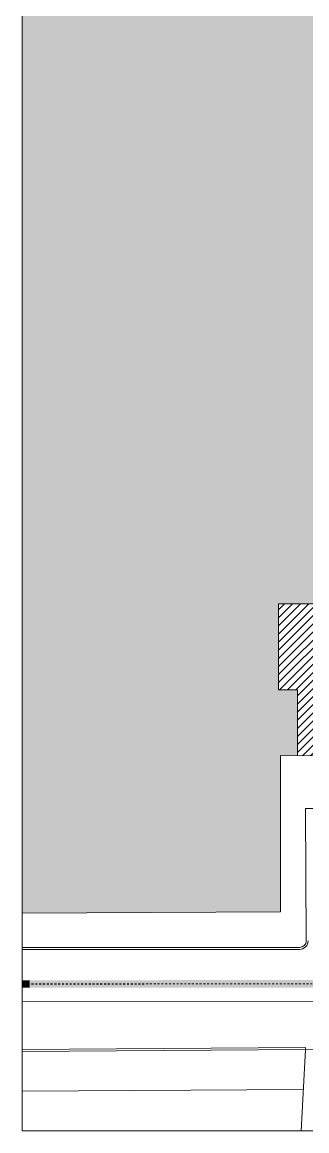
# Model space of a CAD drawing. Header units: millimetres. Extents: x -19 to 261, y -91 to 25.
# Drawn here: x 33.8 to 48.7, y -91.3 to -33.2 of the extents above; entities that cross this region are included whole.
import ezdxf

# ---------------------------------------------------------------- set-up
doc = ezdxf.new("R2010")
doc.units = ezdxf.units.MM
doc.linetypes.add('NASCOSTA2_S15', pattern=[0.5, 0, -0.1, 0, -0.1, 0, -0.1, 0, -0.1, 0, -0.1])
doc.layers.add('XR$4$STANDARD_1', color=7, linetype='Continuous', lineweight=18, true_color=0x000000)

# ---------------------------------------------------------------- blocks, each defined once
blk = doc.blocks.new('ELEMENTO_RETINO_24')
at = {"layer": 'XR$4$STANDARD_1', "lineweight": 18, "true_color": 0x579100}
for points in [[(34.169, -83.374), (34.169, -83.774), (33.781, -83.774), (33.781, -83.374)], [(35.169, -83.374), (35.169, -83.774), (34.169, -83.774), (34.169, -83.374)], [(36.169, -83.374), (36.169, -83.774), (35.169, -83.774), (35.169, -83.374)], [(37.169, -83.374), (37.169, -83.774), (36.169, -83.774), (36.169, -83.374)], [(38.169, -83.374), (38.169, -83.774), (37.169, -83.774), (37.169, -83.374)], [(39.169, -83.374), (39.169, -83.774), (38.169, -83.774), (38.169, -83.374)], [(40.169, -83.374), (40.169, -83.774), (39.169, -83.774), (39.169, -83.374)], [(41.169, -83.373), (41.169, -83.773), (40.169, -83.774), (40.169, -83.374)], [(42.169, -83.373), (42.169, -83.773), (41.169, -83.773), (41.169, -83.373)], [(43.169, -83.373), (43.169, -83.773), (42.169, -83.773), (42.169, -83.373)], [(44.169, -83.373), (44.169, -83.773), (43.169, -83.773), (43.169, -83.373)], [(45.169, -83.373), (45.169, -83.773), (44.169, -83.773), (44.169, -83.373)], [(46.169, -83.373), (46.169, -83.773), (45.169, -83.773), (45.169, -83.373)], [(47.169, -83.373), (47.169, -83.773), (46.169, -83.773), (46.169, -83.373)], [(48.169, -83.373), (48.169, -83.773), (47.169, -83.773), (47.169, -83.373)], [(49.169, -83.373), (49.169, -83.773), (48.169, -83.773), (48.169, -83.373)]]:
    blk.add_hatch(color=74, dxfattribs=at).paths.add_polyline_path(points, flags=0)
at = {"layer": 'XR$4$STANDARD_1', "color": 18, "linetype": 'NASCOSTA2_S15', "lineweight": 18, "true_color": 0x000000}
for p, q in [((134.169, -83.57), (33.781, -83.574)), ((34.169, -83.574), (33.781, -83.574)), ((35.169, -83.574), (34.169, -83.574)), ((36.169, -83.574), (35.169, -83.574)), ((37.169, -83.574), (36.169, -83.574)), ((38.169, -83.574), (37.169, -83.574)), ((39.169, -83.574), (38.169, -83.574)), ((40.169, -83.574), (39.169, -83.574)), ((41.169, -83.573), (40.169, -83.574)), ((42.169, -83.573), (41.169, -83.573)), ((43.169, -83.573), (42.169, -83.573)), ((44.169, -83.573), (43.169, -83.573)), ((45.169, -83.573), (44.169, -83.573)), ((46.169, -83.573), (45.169, -83.573)), ((47.169, -83.573), (46.169, -83.573)), ((48.169, -83.573), (47.169, -83.573)), ((49.169, -83.573), (48.169, -83.573))]:
    blk.add_line(p, q, dxfattribs=at)

msp = doc.modelspace()

# ---------------------------------------------------------------- hatches: boundary and pattern name
at = {"layer": 'XR$4$STANDARD_1', "lineweight": 5, "true_color": 0x0000ff}
h = msp.add_hatch(dxfattribs=at)
h.set_pattern_fill('RETINO', color=5, scale=0.75, style=0, pattern_type=2)
h.set_pattern_definition([(0, (1.5, 1.5), (0.75, 0.75), [0.75, -0.75]), (90, (1.5, 1.5), (-0.75, 0.75), [0.75, -0.75])])
h.paths.add_polyline_path([(63.85, -5.361), (33.781, -5.361), (33.781, -19.979), (42.397, -19.979), (42.397, -18.979), (51.397, -18.979), (51.397, -19.979), (57.397, -19.979), (57.397, -23.979), (58.897, -23.979), (58.897, -27.479), (56.897, -27.479), (56.897, -30.979), (53.397, -30.979), (53.397, -31.979), (40.897, -31.979), (40.897, -30.979), (33.781, -30.979), (33.781, -79.858), (47.301, -79.799), (47.31, -71.607), (48.194, -71.612), (48.194, -68.151), (47.194, -68.151), (47.194, -63.651), (50.694, -63.651), (50.694, -61.651), (55.694, -61.651), (55.694, -59.651), (56.694, -59.651), (56.694, -54.151), (54.694, -54.151), (54.694, -49.651), (57.694, -49.651), (57.694, -48.151), (64.194, -48.151), (64.194, -51.151), (70.194, -51.151), (70.194, -56.151), (69.194, -56.151), (69.194, -64.151), (70.194, -64.151), (70.194, -69.151), (69.194, -69.151), (69.194, -71.653), (71.806, -71.653), (71.806, -62.797), (78.148, -62.793), (78.027, -17.953), (63.85, -17.953)], flags=0)
h = msp.add_hatch(dxfattribs=at)
h.set_pattern_fill('TRATTEGGIO_5', color=5, scale=0.2, style=0, pattern_type=2)
h.set_pattern_definition([(45, (0, 0), (-0.424264, 0.424264), []), (45, (-0.21213, 0.21213), (-0.424264, 0.424264), [])])
h.paths.add_polyline_path([(64.194, -51.151), (64.194, -48.151), (57.694, -48.151), (57.694, -49.651), (54.694, -49.651), (54.694, -54.151), (56.694, -54.151), (56.694, -59.651), (55.694, -59.651), (55.694, -61.651), (50.694, -61.651), (50.694, -63.651), (47.194, -63.651), (47.194, -68.151), (48.194, -68.151), (48.194, -71.612), (55.694, -71.651), (55.694, -70.651), (60.694, -70.651), (60.694, -71.651), (69.194, -71.656), (69.194, -69.151), (70.194, -69.151), (70.194, -64.151), (69.194, -64.151), (69.194, -56.151), (70.194, -56.151), (70.194, -51.151)], flags=0)

# ---------------------------------------------------------------- linework, layer by layer
at = {"layer": 'XR$4$STANDARD_1', "color": 5, "lineweight": 5, "true_color": 0x0000ff}
for p, q in [((33.781, 12.639), (33.781, -91.269)), ((47.194, -63.651), (50.694, -63.651)), ((47.194, -68.151), (47.194, -63.651)), ((48.194, -68.151), (47.194, -68.151)), ((48.194, -71.612), (48.194, -68.151)), ((47.301, -79.799), (47.31, -71.607)), ((55.694, -71.651), (47.31, -71.607)), ((48.612, -74.379), (70.97, -74.379)), ((48.646, -81.31), (48.612, -74.379)), ((33.788, -79.858), (47.301, -79.799)), ((33.781, -81.665), (48.303, -81.659)), ((33.781, -81.765), (48.303, -81.759)), ((95.511, -84.521), (33.801, -84.479)), ((48.605, -86.91), (33.781, -87.008)), ((33.781, -87.108), (48.606, -87.01)), ((48.606, -87.01), (48.385, -91.269)), ((48.606, -87.01), (48.605, -86.91)), ((48.606, -87.01), (102.889, -87.24)), ((33.781, -89.195), (48.498, -89.097)), ((33.781, -91.269), (160.419, -91.269))]:
    msp.add_line(p, q, dxfattribs=at)
for radius in [0.445, 0.345]:
    msp.add_arc((48.301, -81.314), radius, 270.25141, 0.60957, dxfattribs=at)

# ---------------------------------------------------------------- block references
at = {"layer": 'XR$4$STANDARD_1', "color": 74, "lineweight": 18, "true_color": 0x579100}
msp.add_blockref('ELEMENTO_RETINO_24', (0, 0), dxfattribs=at)

doc.saveas('drawing.dxf')
